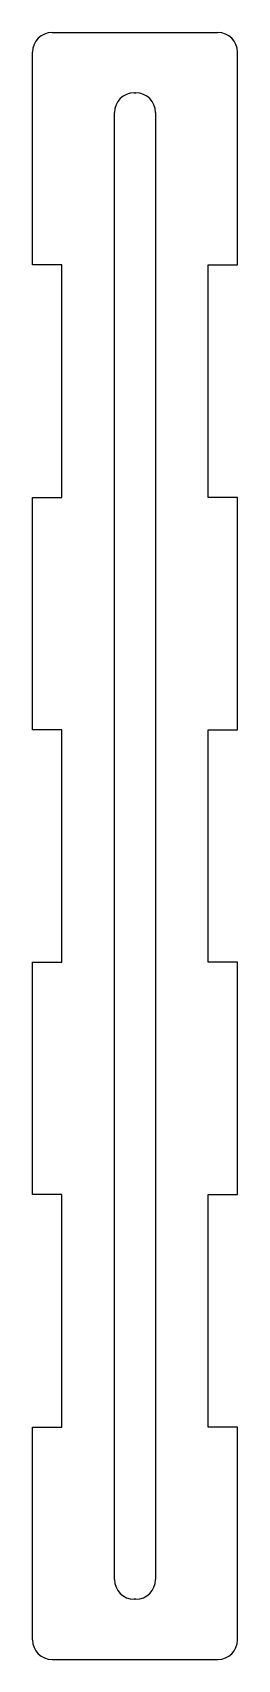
# Model space of a CAD drawing. Header units: millimetres. Extents: x -18 to 3, y 18 to 184.
import ezdxf

# ---------------------------------------------------------------- set-up
doc = ezdxf.new("R2010")
doc.units = ezdxf.units.MM
doc.layers.add('Shape2DView004', color=7, linetype='CONTINUOUS')

msp = doc.modelspace()

# ---------------------------------------------------------------- linework, layer by layer
at = {"layer": 'Shape2DView004'}
for p, q in [((-16, 184), (1, 184)), ((-18, 160.214), (-18, 182)), ((3, 160.214), (3, 182)), ((-7.6, 177.833), (-7.4, 177.833)), ((-9.6, 25.6667), (-9.6, 175.833)), ((-5.4, 175.833), (-5.4, 25.6667)), ((-15, 160.214), (-18, 160.214)), ((-15, 136.429), (-15, 160.214)), ((0, 160.214), (3, 160.214)), ((0, 136.429), (0, 160.214)), ((-18, 112.643), (-18, 136.429)), ((-18, 136.429), (-15, 136.429)), ((3, 136.429), (0, 136.429)), ((3, 112.643), (3, 136.429)), ((-15, 112.643), (-18, 112.643)), ((-15, 88.8571), (-15, 112.643)), ((0, 88.8571), (0, 112.643)), ((0, 112.643), (3, 112.643)), ((-18, 65.0714), (-18, 88.8571)), ((-18, 88.8571), (-15, 88.8571)), ((3, 88.8571), (0, 88.8571)), ((3, 65.0714), (3, 88.8571)), ((-15, 65.0714), (-18, 65.0714)), ((-15, 41.2857), (-15, 65.0714)), ((0, 41.2857), (0, 65.0714)), ((0, 65.0714), (3, 65.0714)), ((-18, 19.5), (-18, 41.2857)), ((-18, 41.2857), (-15, 41.2857)), ((3, 41.2857), (0, 41.2857)), ((3, 19.5), (3, 41.2857)), ((-7.4, 23.6667), (-7.6, 23.6667)), ((-16, 17.5), (1, 17.5))]:
    msp.add_line(p, q, dxfattribs=at)
for centre, start, end in [((-16, 182), 90, 180), ((1, 182), 0, 90), ((-7.6, 175.833), 90, 180), ((-7.4, 175.833), 0, 90), ((-7.6, 25.6667), 180, -90), ((-7.4, 25.6667), -90, 0), ((-16, 19.5), 180, -90), ((1, 19.5), -90, 0)]:
    msp.add_arc(centre, 2, start, end, dxfattribs=at)

doc.saveas('drawing.dxf')
